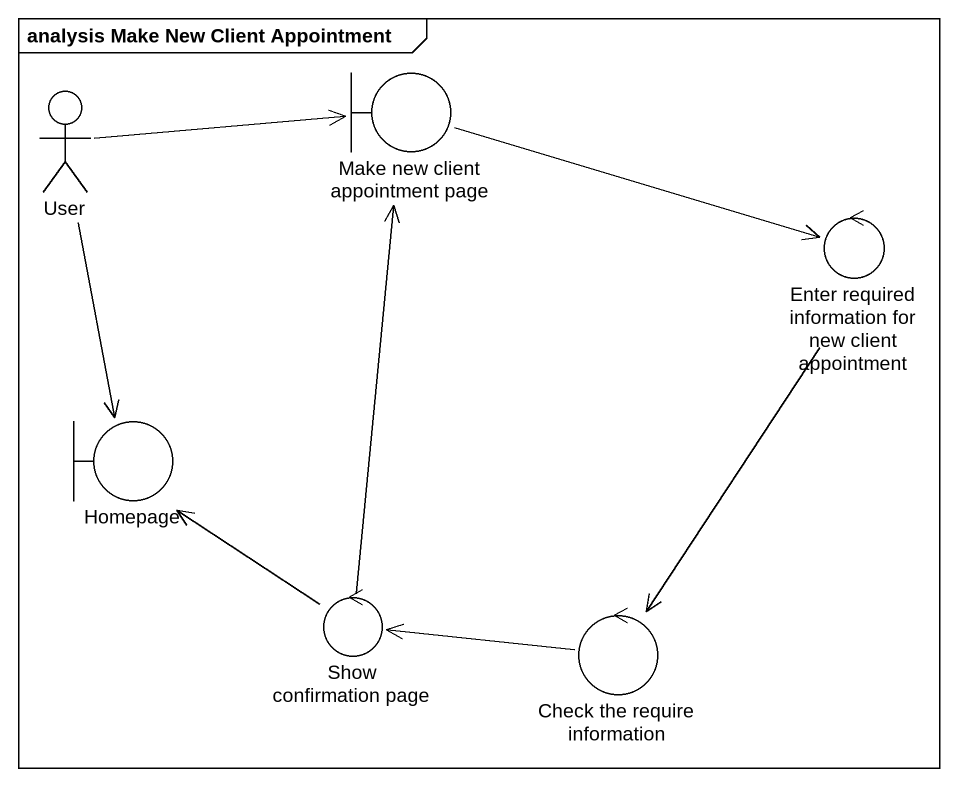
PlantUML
@startuml
mainframe analysis Make New Client Appointment
actor User
boundary "Make new client appointment page" as Make_new_client_appointment
control "Enter required information for new client appointment" as Enter_required_information
boundary Homepage
control "Show confirmation page" as Show_confirmation_page
control "Check the require information" as Check_the_require
User -right-> Make_new_client_appointment
User --> Homepage
Make_new_client_appointment -right-> Enter_required_information
Enter_required_information --> Check_the_require
Show_confirmation_page -up-> Make_new_client_appointment
Show_confirmation_page -up-> Homepage
Check_the_require -left-> Show_confirmation_page
@enduml
